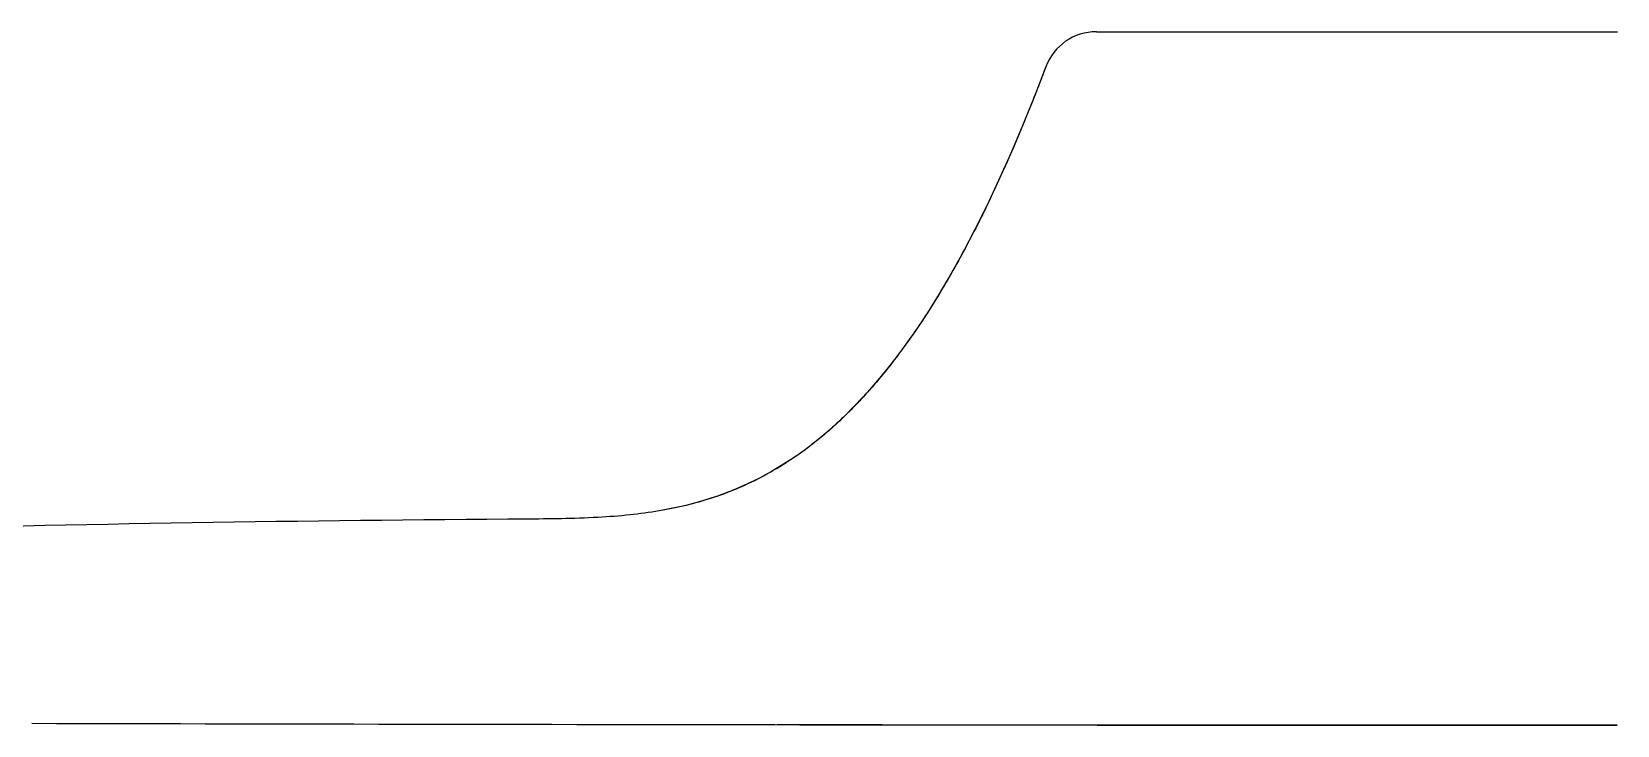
# Model space of a CAD drawing. Header units: millimetres. Extents: x 976 to 9349, y -1578 to 2211.
# Drawn here: x 2927.1 to 2932.97, y 1007 to 1009.57 of the extents above; entities that cross this region are included whole.
import ezdxf

# ---------------------------------------------------------------- set-up
doc = ezdxf.new("R2010")
doc.units = ezdxf.units.MM
doc.layers.add('Wbudowane', color=175, linetype='Continuous')

# ---------------------------------------------------------------- blocks, each defined once
blk = doc.blocks.new('Z$W@#21058')
blk.add_line((12.9952, 165.6915), (14.9252, 165.6915))
for centre, radius, start, end in [((12.9952, 165.4915), 0.2, 90, 159.36187), ((11.7064, 35.2609), 128.6281, 90.362216, 92.586388), ((12.9103, 1337.872), 1173.9873, 269.9015406, 269.9015474), ((15.3558, 2887.1345), 2724.0115, 269.8673852, 269.9909389), ((14.1019, 2027.023), 1863.8986, 269.9296281, 270.0253008)]:
    blk.add_arc(centre, radius, start, end)
blk.add_open_spline([(12.8081, 165.562), (12.7923, 165.52), (12.7645, 165.4484), (12.7154, 165.3269), (12.6667, 165.2138), (12.6166, 165.1035), (12.5675, 165.0019), (12.5168, 164.9031), (12.4656, 164.8096), (12.4142, 164.7219), (12.3642, 164.6423), (12.315, 164.5691), (12.2667, 164.502), (12.2201, 164.4418), (12.1757, 164.3883), (12.1346, 164.342), (12.0979, 164.3032), (12.0661, 164.2716), (12.034, 164.2411), (11.9958, 164.2068), (11.9443, 164.1643), (11.8793, 164.1163), (11.8048, 164.0688), (11.7294, 164.0283), (11.6546, 163.9946), (11.5754, 163.965), (11.4859, 163.9389), (11.3871, 163.9177), (11.2778, 163.9023), (11.1605, 163.8925), (11.0262, 163.8878), (10.9437, 163.887), (10.893, 163.8865)], degree=3, knots=[0, 0, 0, 0, 0.044153, 0.090549, 0.13716, 0.179651, 0.220453, 0.259932, 0.299423, 0.335895, 0.369745, 0.401205, 0.43131, 0.459112, 0.483605, 0.506567, 0.526024, 0.541441, 0.55505, 0.573891, 0.597023, 0.627248, 0.661284, 0.6925, 0.719955, 0.749881, 0.784086, 0.820372, 0.859818, 0.902228, 0.950117, 1, 1, 1, 1])
blk.add_open_spline([(12.808, 165.562), (12.3424, 164.3258), (11.8674, 164.0053), (11.3899, 163.9195)], degree=3)

msp = doc.modelspace()

# ---------------------------------------------------------------- block references
at = {"layer": 'Wbudowane'}
msp.add_blockref('Z$W@#21058', (2918.0473, 843.881), dxfattribs=at)

doc.saveas('drawing.dxf')
